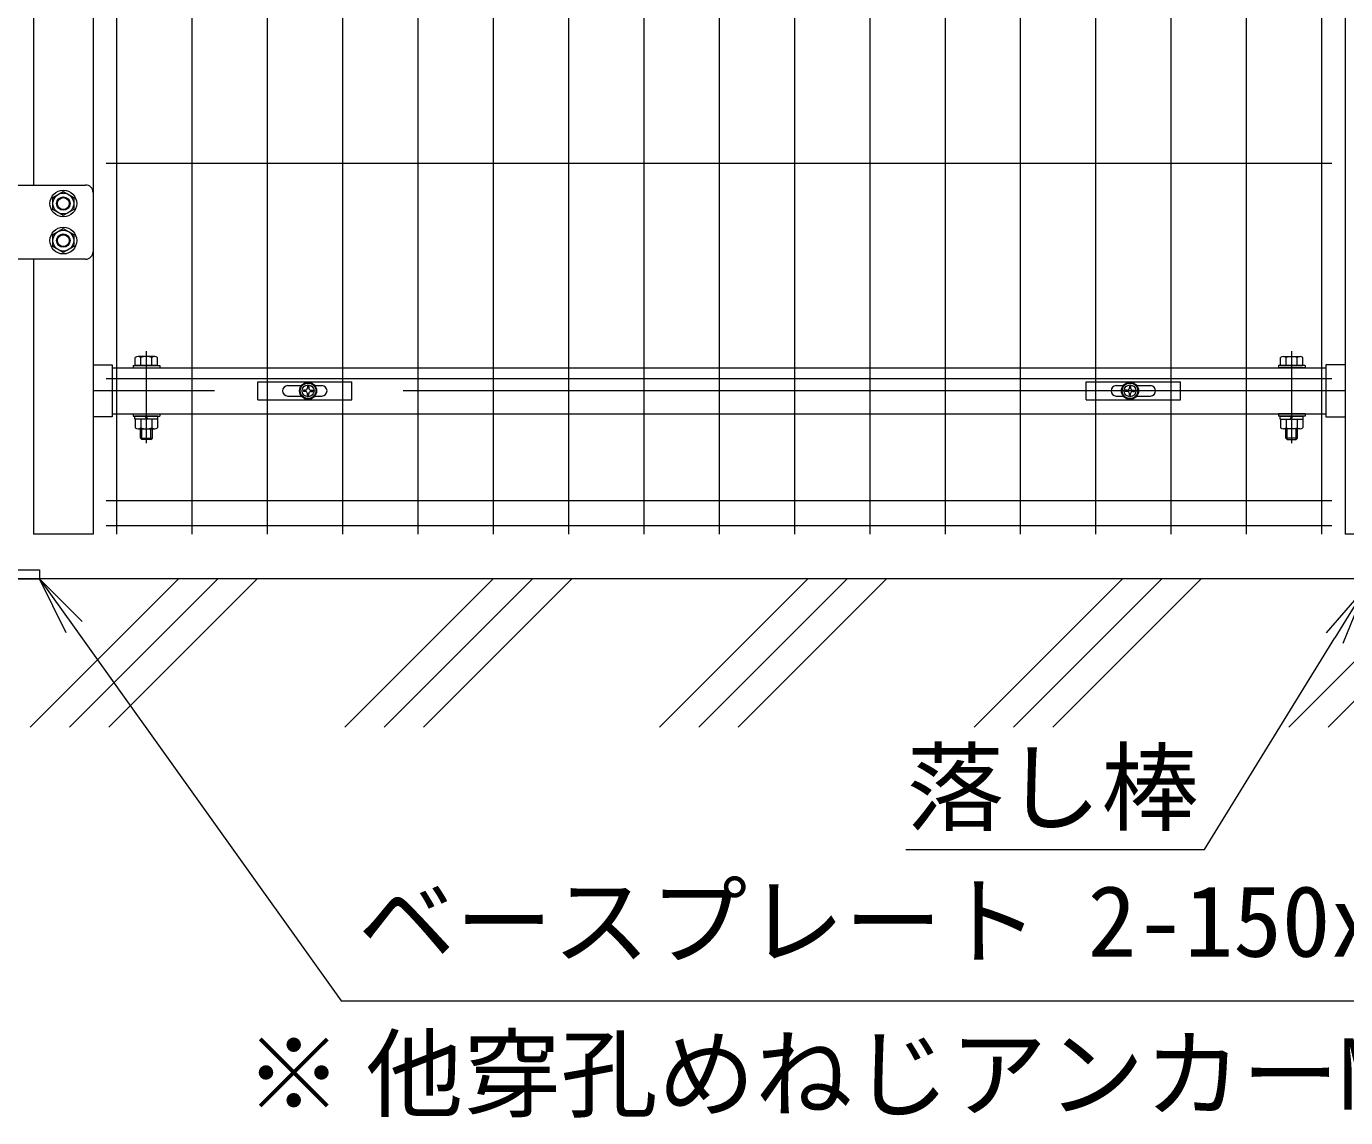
# Model space of a CAD drawing. Units: millimetres, scale not verified. Extents: x -4200 to 4200, y -2970 to 2970.
# Drawn here: x -893 to -4, y -670 to 66 of the extents above; entities that cross this region are included whole.
import ezdxf
from ezdxf.enums import TextEntityAlignment as Align

# ---------------------------------------------------------------- set-up
doc = ezdxf.new("R2010")
doc.units = ezdxf.units.MM
doc.header["$LTSCALE"] = 20
doc.linetypes.add('DASHED', pattern=[7.5, 6, -1.5])
doc.linetypes.add('USER1', pattern=[50.8, 31.75, -6.35, 6.35, -6.35])
for name, color, linetype, lineweight in [('0-0_D-STR-TXT', 7, 'Continuous', 9), ('0-1_D-STR1', 1, 'Continuous', 18), ('0-2_D-STR-DIM', 7, 'Continuous', 9), ('0-3_0', 7, 'Continuous', 9), ('0-4_D-STR4', 7, 'Continuous', 9), ('0-5_D-STR3', 3, 'Continuous', 13), ('0-6_D-BMK', 2, 'USER1', 13), ('0-7_Defpoints', 6, 'Continuous', 18), ('0-8_D-STR2', 7, 'Continuous', 9), ('0-9_D-BGD', 7, 'Continuous', 9), ('0-A_D-DCR-HCH', 7, 'Continuous', 9)]:
    doc.layers.add(name, color=color, linetype=linetype, lineweight=lineweight)
doc.styles.add('ＭＳ ゴシック', font='')
doc.styles.get('ＭＳ ゴシック').set_extended_font_data('MS Gothic')

# ---------------------------------------------------------------- blocks, each defined once
blk = doc.blocks.new('A$C1aa64d16')
at = {"layer": '0-5_D-STR3'}
for p, q in [((-679.7, 120), (590.3, 120)), ((-679.7, -120), (-679.7, 120)), ((-274.7, 70), (-91.2, 70)), ((-37.1, 8.4), (-63, 7.9)), ((-63, 7.9), (-63, -7.9)), ((-7.9, 63), (-8.4, 37.1)), ((-7.9, 63), (7.9, 63)), ((7.9, 63), (8.4, 37.1)), ((37.1, 8.4), (63, 7.9)), ((63, 7.9), (63, -7.9)), ((91.2, 70), (185.3, 70)), ((-274.7, -70), (-91.2, -70)), ((-37.1, -8.4), (-63, -7.9)), ((-7.9, -63), (-8.4, -37.1)), ((37.1, -8.4), (63, -7.9)), ((91.2, -70), (185.3, -70))]:
    blk.add_line(p, q, dxfattribs=at)
for points in [[(-679.7, -120), (590.3, -120), (590.3, 120)], [(-7.9, -63), (7.9, -63), (8.4, -37.1)]]:
    blk.add_lwpolyline(points, dxfattribs=at)
for radius in [115, 105]:
    blk.add_circle((0, 0), radius, dxfattribs=at)
for centre, radius, start, end in [((-274.7, 0), 70, 90, 270), ((-38.1, 38.1), 29.8, 270, 0), ((38.1, 38.1), 29.8, 180, 270), ((185.3, 0), 70, 270, 90), ((-38.1, -38.1), 29.8, 0, 90), ((38.1, -38.1), 29.8, 90, 180)]:
    blk.add_arc(centre, radius, start, end, dxfattribs=at)
blk = doc.blocks.new('A$Cf29bf4b8')
at = {"layer": '0-5_D-STR3'}
for p, q in [((-590.3, 120), (679.7, 120)), ((-590.3, -120), (-590.3, 120)), ((-185.3, 70), (-91.2, 70)), ((-37.1, 8.4), (-63, 7.9)), ((-63, 7.9), (-63, -7.9)), ((-7.9, 63), (-8.4, 37.1)), ((-7.9, 63), (7.9, 63)), ((7.9, 63), (8.4, 37.1)), ((37.1, 8.4), (63, 7.9)), ((63, 7.9), (63, -7.9)), ((91.2, 70), (274.7, 70)), ((-185.3, -70), (-91.2, -70)), ((-37.1, -8.4), (-63, -7.9)), ((-7.9, -63), (-8.4, -37.1)), ((37.1, -8.4), (63, -7.9)), ((91.2, -70), (274.7, -70))]:
    blk.add_line(p, q, dxfattribs=at)
for points in [[(-590.3, -120), (679.7, -120), (679.7, 120)], [(-7.9, -63), (7.9, -63), (8.4, -37.1)]]:
    blk.add_lwpolyline(points, dxfattribs=at)
for radius in [115, 105]:
    blk.add_circle((0, 0), radius, dxfattribs=at)
for centre, radius, start, end in [((-185.3, 0), 70, 90, 270), ((-38.1, 38.1), 29.8, 270, 0), ((38.1, 38.1), 29.8, 180, 270), ((274.7, 0), 70, 270, 90), ((-38.1, -38.1), 29.8, 0, 90), ((38.1, -38.1), 29.8, 90, 180)]:
    blk.add_arc(centre, radius, start, end, dxfattribs=at)
blk = doc.blocks.new('ベースプレート部品\u3000正面図')
at = {"layer": '0-5_D-STR3'}
for p, q in [((17927, 48401.4), (16666.9, 48401.4)), ((16666.9, 48401.4), (16666.9, 46641.4)), ((17927, 48401.4), (17927, 46641.4)), ((17546.8, 48256.4), (17046.7, 48256.4)), ((17046.7, 48256.4), (17046.7, 48066.4)), ((17546.7, 48256.4), (17546.7, 48066.4)), ((17546.7, 48066.4), (17046.8, 48066.4)), ((17546.8, 47016.4), (17046.7, 47016.4)), ((17046.7, 47016.4), (17046.7, 46826.4)), ((17546.7, 47016.4), (17546.7, 46826.4)), ((17546.7, 46826.4), (17046.8, 46826.4)), ((15797, 46641.4), (18797, 46641.4)), ((18797, 46641.4), (18797, 46521.4))]:
    blk.add_line(p, q, dxfattribs=at)
at = {"layer": '0-5_D-STR3', "linetype": 'DASHED'}
for p, q in [((16786.9, 48401.4), (16786.9, 46521.4)), ((17806.9, 46521.4), (17806.9, 48401.4)), ((16258.9, 46641.4), (16258.9, 46521.4)), ((16538.7, 46641.4), (16538.7, 46521.4)), ((16666.9, 46641.4), (16666.9, 46521.4)), ((17927, 46641.4), (17927, 46521.4)), ((18058.7, 46641.4), (18058.7, 46521.4)), ((18338.7, 46641.4), (18338.7, 46521.4))]:
    blk.add_line(p, q, dxfattribs=at)
at = {"layer": '0-5_D-STR3'}
blk.add_lwpolyline([(15797, 46641.4), (15797, 46521.4), (18797, 46521.4)], dxfattribs=at)
blk = doc.blocks.new('_Open')
at = {"layer": '0-3_0'}
blk.add_line((-20, 3.33), (0, 0), dxfattribs=at)
blk.add_lwpolyline([(-20, -3.33), (0, 0), (-20, 0)], dxfattribs=at)
blk = doc.blocks.new('MLeader7')
at = {"layer": '0-0_D-STR-TXT'}
blk.add_line((-866.52, -342.92), (-884.35, -306.49), dxfattribs=at)
for points in [[(-855.67, -335.17), (-884.35, -306.49), (-861.1, -339.04)], [(-861.1, -339.04), (-681.05, -591.1), (93.78, -591.1), (145.98, -591.1)]]:
    blk.add_lwpolyline(points, dxfattribs=at)

msp = doc.modelspace()

# ---------------------------------------------------------------- linework, layer by layer
at = {"layer": '0-0_D-STR-TXT'}
msp.add_lwpolyline([(-300.53, -488.95), (-99.05, -488.95), (-11.31, -346.34)], dxfattribs=at)
at = {"layer": '0-1_D-STR1'}
for p, q in [((-848.35, 1108.51), (-848.35, -276.49)), ((-4.35, 1108.51), (-4.35, -276.49)), ((-888.35, 1020.51), (-888.35, -40.99)), ((-888.35, -90.99), (-888.35, -276.49)), ((-848.35, -162.29), (-835.35, -162.29)), ((-835.35, -162.29), (-835.35, -197.19)), ((-835.35, -164.24), (-17.35, -164.24)), ((-17.35, -162.29), (-17.35, -197.19)), ((-4.35, -162.29), (-17.35, -162.29)), ((-835.35, -195.24), (-17.35, -195.24)), ((-835.35, -197.19), (-848.35, -197.19)), ((-17.35, -197.19), (-4.35, -197.19)), ((-848.35, -276.49), (-888.35, -276.49)), ((35.65, -276.49), (-4.35, -276.49))]:
    msp.add_line(p, q, dxfattribs=at)
at = {"layer": '0-4_D-STR4'}
msp.add_line((-809.35, -306.49), (-934.35, -306.49), dxfattribs=at)
at = {"layer": '0-5_D-STR3'}
for p, q in [((-917.35, -40.99), (-853.35, -40.99)), ((-848.35, -45.99), (-848.35, -85.99)), ((-853.35, -90.99), (-917.35, -90.99)), ((-819.85, -162.64), (-819.85, -157.19)), ((-806.72, -156.64), (-817.97, -156.64)), ((-816.1, -162.64), (-816.1, -157.19)), ((-808.6, -162.64), (-808.6, -157.19)), ((-804.85, -162.64), (-804.85, -157.19)), ((-47.85, -162.64), (-47.85, -157.19)), ((-45.98, -156.64), (-34.72, -156.64)), ((-44.1, -162.64), (-44.1, -157.19)), ((-36.6, -162.64), (-36.6, -157.19)), ((-32.85, -162.64), (-32.85, -157.19)), ((-821.35, -162.64), (-821.35, -164.24)), ((-821.35, -162.64), (-803.35, -162.64)), ((-821.35, -164.24), (-803.35, -164.24)), ((-804.85, -162.64), (-819.85, -162.64)), ((-803.35, -162.64), (-803.35, -164.24)), ((-49.35, -162.64), (-49.35, -164.24)), ((-31.35, -162.64), (-49.35, -162.64)), ((-31.35, -164.24), (-49.35, -164.24)), ((-47.85, -162.64), (-32.85, -162.64)), ((-31.35, -162.64), (-31.35, -164.24)), ((-821.35, -195.24), (-821.35, -196.84)), ((-821.35, -195.24), (-803.35, -195.24)), ((-803.35, -195.24), (-803.35, -196.84)), ((-49.35, -195.24), (-49.35, -196.84)), ((-31.35, -195.24), (-49.35, -195.24)), ((-31.35, -195.24), (-31.35, -196.84)), ((-821.35, -196.84), (-803.35, -196.84)), ((-819.85, -198.84), (-819.85, -204.79)), ((-816.1, -198.84), (-816.1, -204.79)), ((-811.97, -198.84), (-813.13, -196.84)), ((-811.28, -198.84), (-812.43, -196.84)), ((-808.6, -198.84), (-808.6, -204.79)), ((-804.85, -198.84), (-804.85, -204.79)), ((-31.35, -196.84), (-49.35, -196.84)), ((-47.85, -198.84), (-47.85, -204.79)), ((-44.1, -198.84), (-44.1, -204.79)), ((-41.42, -198.84), (-40.26, -196.84)), ((-40.73, -198.84), (-39.57, -196.84)), ((-36.6, -198.84), (-36.6, -204.79)), ((-32.85, -198.84), (-32.85, -204.79)), ((-817.97, -205.35), (-806.72, -205.35)), ((-816.35, -211.64), (-816.35, -205.35)), ((-816.35, -211.64), (-815.35, -212.64)), ((-816.35, -211.64), (-808.35, -211.64)), ((-815.35, -212.64), (-815.35, -205.35)), ((-809.35, -212.64), (-815.35, -212.64)), ((-809.35, -212.64), (-809.35, -205.35)), ((-809.35, -212.64), (-808.35, -211.64)), ((-808.35, -211.64), (-808.35, -205.35)), ((-34.72, -205.35), (-45.98, -205.35)), ((-44.35, -211.64), (-44.35, -205.35)), ((-43.35, -212.64), (-44.35, -211.64)), ((-36.35, -211.64), (-44.35, -211.64)), ((-43.35, -212.64), (-43.35, -205.35)), ((-43.35, -212.64), (-37.35, -212.64)), ((-37.35, -212.64), (-37.35, -205.35)), ((-36.35, -211.64), (-37.35, -212.64)), ((-36.35, -211.64), (-36.35, -205.35))]:
    msp.add_line(p, q, dxfattribs=at)
for points in [[(-868.35, -45.39), (-861.33, -49.44), (-861.33, -57.54), (-868.35, -61.59), (-875.36, -57.54), (-875.36, -49.44)], [(-868.35, -70.39), (-861.33, -74.44), (-861.33, -82.54), (-868.35, -86.59), (-875.36, -82.54), (-875.36, -74.44)]]:
    msp.add_lwpolyline(points, close=True, dxfattribs=at)
for points in [[(-804.65, -198.84), (-820.05, -198.84), (-820.05, -196.84)], [(-804.65, -198.84), (-804.65, -196.84), (-820.05, -196.84)], [(-48.05, -198.84), (-32.65, -198.84), (-32.65, -196.84)], [(-48.05, -198.84), (-48.05, -196.84), (-32.65, -196.84)]]:
    msp.add_lwpolyline(points, dxfattribs=at)
for centre, radius in [((-868.35, -53.49), 9), ((-868.35, -53.49), 7.03), ((-868.35, -53.49), 4.5), ((-868.35, -53.49), 4.5), ((-868.35, -53.49), 4), ((-868.35, -78.49), 9), ((-868.35, -78.49), 7.03), ((-868.35, -78.49), 4.5), ((-868.35, -78.49), 4.5), ((-868.35, -78.49), 4)]:
    msp.add_circle(centre, radius, dxfattribs=at)
for centre, radius, start, end in [((-853.35, -45.99), 5, 0, 90), ((-853.35, -85.99), 5, 270, 0), ((-817.97, -160.1), 3.46, 57.13278, 122.86722), ((-812.35, -169.63), 12.99, 73.22135, 106.77865), ((-806.72, -160.1), 3.46, 57.13278, 122.86722), ((-45.98, -160.1), 3.46, 57.13278, 122.86722), ((-40.35, -169.63), 12.99, 73.22135, 106.77865), ((-34.72, -160.1), 3.46, 57.13278, 122.86722), ((-817.97, -201.89), 3.46, 237.13278, 302.86722), ((-812.35, -192.35), 12.99, 253.22135, 286.77865), ((-806.72, -201.89), 3.46, 237.13278, 302.86722), ((-45.98, -201.89), 3.46, 237.13278, 302.86722), ((-40.35, -192.35), 12.99, 253.22135, 286.77865), ((-34.72, -201.89), 3.46, 237.13278, 302.86722)]:
    msp.add_arc(centre, radius, start, end, dxfattribs=at)
at = {"layer": '0-6_D-BMK'}
for p, q in [((-812.35, -215.09), (-812.35, -153)), ((-40.35, -215.09), (-40.35, -153)), ((-4.35, -179.74), (-848.35, -179.74))]:
    msp.add_line(p, q, dxfattribs=at)
at = {"layer": '0-7_Defpoints'}
for centre in [(-703.35, -179.74), (-149.35, -179.74)]:
    msp.add_circle(centre, 4, dxfattribs=at)
at = {"layer": '0-8_D-STR2'}
for p, q in [((-832.51, 1193.51), (-832.51, -276.49)), ((-781.74, 1193.51), (-781.74, -276.49)), ((-730.97, 1193.51), (-730.97, -276.49)), ((-172.5, 1193.51), (-172.5, -276.49)), ((-121.73, 1193.51), (-121.73, -276.49)), ((-70.96, 1193.51), (-70.96, -276.49)), ((-20.19, 1193.51), (-20.19, -276.49)), ((-680.2, 788.32), (-680.2, -276.49)), ((-629.43, 788.32), (-629.43, -276.49)), ((-578.66, 788.32), (-578.66, -276.49)), ((-527.89, 788.32), (-527.89, -276.49)), ((-477.12, 788.32), (-477.12, -276.49)), ((-426.35, 788.32), (-426.35, -276.49)), ((-375.58, 788.32), (-375.58, -276.49)), ((-324.81, 788.32), (-324.81, -276.49)), ((-274.04, 788.32), (-274.04, -276.49)), ((-223.27, 788.32), (-223.27, -276.49)), ((-839.51, -26.37), (-13.19, -26.37)), ((-839.51, -171.49), (-13.19, -171.49)), ((-839.51, -253.64), (-13.19, -253.64)), ((-839.51, -270.64), (-13.19, -270.64))]:
    msp.add_line(p, q, dxfattribs=at)
at = {"layer": '0-9_D-BGD'}
msp.add_line((9.65, -306.49), (-1341.72, -306.49), dxfattribs=at)
at = {"layer": '0-A_D-DCR-HCH'}
for p, q in [((-890.76, -406.49), (-790.76, -306.49)), ((-864.24, -406.49), (-764.24, -306.49)), ((-837.72, -406.49), (-737.72, -306.49)), ((-678.62, -406.49), (-578.62, -306.49)), ((-652.11, -406.49), (-552.11, -306.49)), ((-625.59, -406.49), (-525.59, -306.49)), ((-466.49, -406.49), (-366.49, -306.49)), ((-439.98, -406.49), (-339.98, -306.49)), ((-413.46, -406.49), (-313.46, -306.49)), ((-254.36, -406.49), (-154.36, -306.49)), ((-227.84, -406.49), (-127.84, -306.49)), ((-201.33, -406.49), (-101.33, -306.49)), ((-42.23, -406.49), (5.65, -358.61)), ((-15.71, -406.49), (5.65, -385.13))]:
    msp.add_line(p, q, dxfattribs=at)

# ---------------------------------------------------------------- block references
at = {"layer": '0-0_D-STR-TXT'}
msp.add_blockref('MLeader7', (0, 0), dxfattribs=at)
at = {"layer": '0-0_D-STR-TXT', "xscale": 2, "yscale": 2, "rotation": 58.39708}
msp.add_blockref('_Open', (9.65, -312.27), dxfattribs=at)
at = {"layer": '0-2_D-STR-DIM', "xscale": 0.05, "yscale": 0.05}
for name, p in [('A$C1aa64d16', (-703.35, -179.74)), ('A$Cf29bf4b8', (-149.35, -179.74)), ('ベースプレート部品\u3000正面図', (-1824.2, -2632.57))]:
    msp.add_blockref(name, p, dxfattribs=at)

# ---------------------------------------------------------------- texts
at = {"layer": '0-0_D-STR-TXT', "style": 'ＭＳ ゴシック'}
for s, p in [('落し棒', (-299.88, -485.59)), ('ベースプレート 2-150x65x6', (-669.72, -575.71)), ('他穿孔めねじアンカーM12', (-664.39, -678.72)), ('※', (-745.86, -678.65))]:
    msp.add_text(s, height=48.09, dxfattribs=at).set_placement(p, align=Align.BOTTOM_LEFT)

doc.saveas('drawing.dxf')
